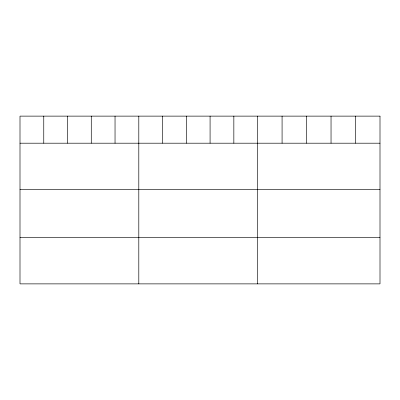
<?xml version="1.0" encoding="UTF-8"?>
<svg xmlns="http://www.w3.org/2000/svg" width="400" height="400" viewBox="0 0 400 400"><rect width="100%" height="100%" fill="white"/><g stroke="black" fill="none" stroke-linecap="round" stroke-linejoin="round"><path stroke-width="0.6" d="M20 143.2L380 143.2M20 189.62L380 189.62M20 237.45L380 237.45M355.52 116.125L355.52 143.2M331.04 116.125L331.04 143.2M306.56 116.125L306.56 143.2M282.08 116.125L282.08 143.2M257.6 116.125L257.6 283.875M233.84 116.125L233.84 143.2M210.08 116.125L210.08 143.2M186.32 116.125L186.32 143.2M162.56 116.125L162.56 143.2M138.8 116.125L138.8 283.875M115.04 116.125L115.04 143.2M91.28 116.125L91.28 143.2M67.52 116.125L67.52 143.2M43.76 116.125L43.76 143.2M380 116.125L20 116.125L20 283.875L380 283.875L380 116.125"/></g></svg>
